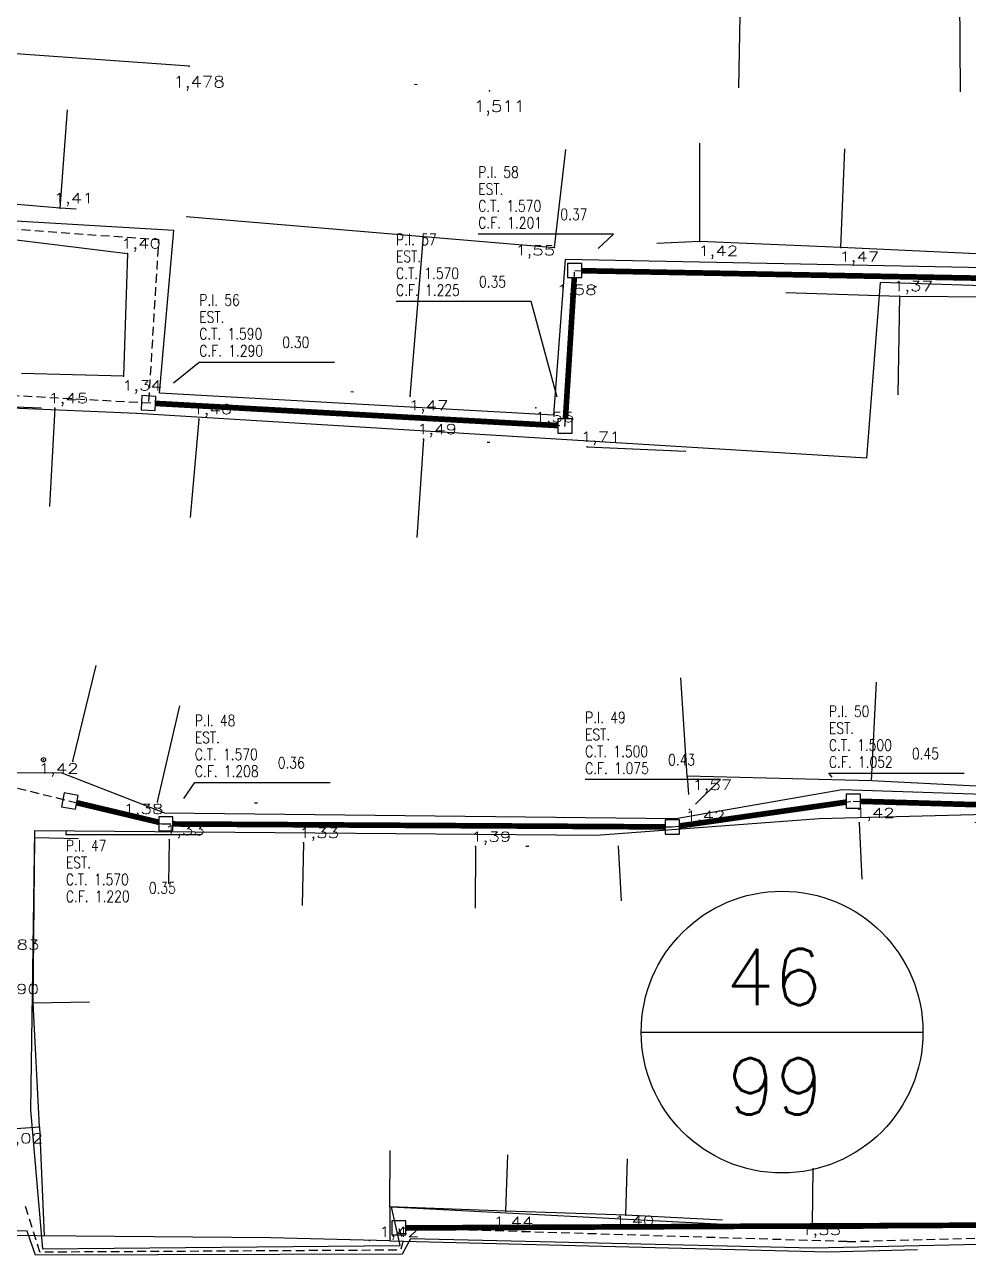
# Model space of a CAD drawing. Extents: x -160 to 364724, y -100 to 7353297.
# Drawn here: x 359219.43 to 359252.93, y 7352435.14 to 7352478.89 of the extents above; entities that cross this region are included whole.
import ezdxf
from ezdxf.enums import TextEntityAlignment as Align

# ---------------------------------------------------------------- set-up
doc = ezdxf.new("R2010")
doc.units = 0
doc.header["$LTSCALE"] = 5
for name, pattern in [('CENTER2', [1.125, 0.75, -0.125, 0.125, -0.125]), ('CONTINUO', [0]), ('DASHDOT2', [12.7, 6.35, -3.175, 0, -3.175]), ('HIDDEN2', [0.1875, 0.125, -0.0625])]:
    doc.linetypes.add(name, pattern=pattern)
for name, color, linetype in [('0-quadras', 6, 'Continuous'), ('_T-AP-PONTOS', 2, 'CONTINUO'), ('COTAS', 1, 'Continuous'), ('LT-COTAS', 7, 'CONTINUO'), ('LT-COTAS-W', 7, 'CONTINUO'), ('ortofoto', 7, 'Continuous'), ('P_Eixo', 1, 'CENTER2'), ('PONTOS-CAIXAS', 7, 'Continuous'), ('PS_PONTOS_IDENTIFICACAO_LIN', 7, 'Continuous'), ('PS_PONTOS_IDENTIFICACAO_TXT', 7, 'Continuous'), ('TEXTO', 7, 'Continuous'), ('TUBO_PVC', 1, 'Continuous')]:
    doc.layers.add(name, color=color, linetype=linetype)
doc.layers.add('LT-ALINHAMENTO-PREDIAL', color=4, linetype='DASHDOT2', lineweight=25)
doc.styles.add('ROMANS', font='ROMANS.shx', dxfattribs={"height": 2})
doc.styles.add('SABESP', font='ROMANS.shx', dxfattribs={"height": 2})
doc.styles.add('simplex', font='simplex.shx', dxfattribs={"width": 0.8})
doc.styles.get("Standard").update_dxf_attribs({"font": 'arial.ttf'})
picture_1 = doc.add_image_def('image1.tif', size_in_pixel=(14710, 13573))

# ---------------------------------------------------------------- blocks, each defined once
blk = doc.blocks.new('*U414', base_point=(359212.218, 7352416.238))
at = {"linetype": 'Continuous'}
blk.add_lwpolyline([(359211.968, 7352415.988), (359212.468, 7352415.988), (359212.468, 7352416.488), (359211.968, 7352416.488)], close=True, dxfattribs=at)
blk = doc.blocks.new('*U416', base_point=(359210.993, 7352430.028))
at = {"linetype": 'Continuous'}
blk.add_lwpolyline([(359210.743, 7352429.778), (359211.243, 7352429.778), (359211.243, 7352430.278), (359210.743, 7352430.278)], close=True, dxfattribs=at)
blk = doc.blocks.new('*U417', base_point=(359215.308, 7352443.094))
at = {"linetype": 'Continuous'}
blk.add_lwpolyline([(359215.058, 7352442.844), (359215.558, 7352442.844), (359215.558, 7352443.344), (359215.058, 7352443.344)], close=True, dxfattribs=at)
blk = doc.blocks.new('*U418', base_point=(359208.776, 7352432.429))
at = {"linetype": 'Continuous'}
blk.add_lwpolyline([(359208.526, 7352432.179), (359209.026, 7352432.179), (359209.026, 7352432.679), (359208.526, 7352432.679)], close=True, dxfattribs=at)
blk = doc.blocks.new('*U419', base_point=(359228.482, 7352431.09))
at = {"linetype": 'Continuous'}
blk.add_lwpolyline([(359228.232, 7352430.84), (359228.732, 7352430.84), (359228.732, 7352431.34), (359228.232, 7352431.34)], close=True, dxfattribs=at)
blk = doc.blocks.new('*U424', base_point=(359200.839, 7352434.636))
at = {"linetype": 'Continuous'}
blk.add_lwpolyline([(359200.589, 7352434.386), (359201.089, 7352434.386), (359201.089, 7352434.886), (359200.589, 7352434.886)], close=True, dxfattribs=at)
blk = doc.blocks.new('*U425', base_point=(359200.839, 7352434.636))
at = {"linetype": 'Continuous'}
blk.add_lwpolyline([(359200.589, 7352434.386), (359201.089, 7352434.386), (359201.089, 7352434.886), (359200.589, 7352434.886)], close=True, dxfattribs=at)
blk = doc.blocks.new('*U426', base_point=(359228.68, 7352456.935))
at = {"linetype": 'Continuous'}
blk.add_lwpolyline([(359228.43, 7352456.685), (359228.93, 7352456.685), (359228.93, 7352457.185), (359228.43, 7352457.185)], close=True, dxfattribs=at)
blk = doc.blocks.new('SIMB_PONTO')
at = {"color": 0}
blk.add_point((0, 0), dxfattribs=at)
for tag in ['COTA', 'PONTO', 'DESC']:
    blk.add_attdef(tag, (0, 0), '', height=1)
blk = doc.blocks.new('SIMB_BOLINHA')
at = {"color": 0, "linetype": 'Continuous'}
blk.add_circle((0, 0), 0.075, dxfattribs=at)
at = {"color": 0}
blk.add_point((0, 0), dxfattribs=at)
for tag in ['desc:', 'cota:', 'pto:']:
    blk.add_attdef(tag, (0, 0), '', height=1)

msp = doc.modelspace()

# ---------------------------------------------------------------- linework, layer by layer
at = {"layer": '0-quadras', "color": 5, "lineweight": 30, "ltscale": 0.3}
for points in [[(359272.185, 7352480.531), (359272.022, 7352469.893), (359238.619, 7352470.547), (359238.202, 7352465.027), (359224.221, 7352465.802), (359224.729, 7352471.583), (359204.713, 7352472.768), (359204.551, 7352478.613), (359212.394, 7352478.7), (359215.808, 7352503.108)], [(359271.535, 7352429.167), (359271.501, 7352436.002), (359247.434, 7352435.464), (359233.124, 7352435.796), (359232.832, 7352435.253), (359219.82, 7352435.214), (359219.528, 7352436.075), (359208.234, 7352436.115), (359208.658, 7352427.642)]]:
    msp.add_lwpolyline(points, dxfattribs=at)
for points in [[(359249.794, 7352469.738), (359249.314, 7352463.499), (359223.411, 7352465.086), (359208.424, 7352465.727), (359208.94, 7352458.859), (359211.912, 7352458.716), (359212.326, 7352452.386), (359220.754, 7352452.339), (359224.401, 7352450.915), (359242.547, 7352450.71), (359248.451, 7352451.748), (359271.731, 7352450.97), (359272.008, 7352469.011)], [(359257.234, 7352450.945), (359247.628, 7352450.707), (359239.724, 7352450.107), (359219.789, 7352450.278), (359219.644, 7352440.377), (359220.066, 7352435.44), (359232.765, 7352435.567), (359232.455, 7352436.933), (359247.425, 7352436.147), (359258.061, 7352436.293), (359271.476, 7352436.692), (359271.719, 7352450.2)]]:
    msp.add_lwpolyline(points, close=True, dxfattribs=at)
at = {"layer": 'COTAS', "ltscale": 4}
msp.add_line((359241.317, 7352443.127), (359251.317, 7352443.127), dxfattribs=at)
at = {"layer": 'COTAS'}
msp.add_circle((359246.317, 7352443.135), 5, dxfattribs=at)
at = {"layer": 'LT-ALINHAMENTO-PREDIAL', "color": 8, "flags": 128}
for points in [[(359273.708, 7352476.563), (359272.515, 7352476.636), (359272.568, 7352480.116), (359267.907, 7352480.519), (359252.607, 7352479.999), (359244.834, 7352480.149), (359236.085, 7352480.394), (359235.935, 7352476.539), (359225.275, 7352477.408), (359225.076, 7352480.534), (359225.335, 7352483.837), (359224.743, 7352483.885), (359224.71, 7352485.12), (359227.956, 7352484.789), (359237.068, 7352483.792)], [(359244.834, 7352480.149), (359244.767, 7352476.649)], [(359252.607, 7352479.999), (359252.632, 7352476.499)], [(359220.699, 7352472.376), (359220.96, 7352475.866)], [(359238.237, 7352470.98), (359238.638, 7352474.457)], [(359243.392, 7352471.185), (359243.394, 7352474.685)], [(359248.398, 7352470.981), (359248.54, 7352474.478)], [(359273.605, 7352470.214), (359266.426, 7352470.352), (359263.09, 7352470.546), (359258.286, 7352470.735), (359253.479, 7352470.743), (359248.398, 7352470.981), (359243.392, 7352471.185), (359238.237, 7352470.98), (359237.578, 7352465.282), (359233.112, 7352465.702), (359224.845, 7352466.297), (359225.167, 7352472.073), (359220.699, 7352472.376), (359211.221, 7352473.15), (359210.605, 7352472.204), (359216.589, 7352471.565), (359223.082, 7352470.765), (359222.941, 7352466.406), (359214.164, 7352466.645), (359207.31, 7352466.752), (359197.999, 7352467.059), (359197.947, 7352465.662), (359184.861, 7352465.871), (359184.916, 7352469.371)], [(359225.167, 7352472.073), (359238.237, 7352470.98)], [(359233.112, 7352465.702), (359233.586, 7352471.369)], [(359195.437, 7352457.751), (359202.291, 7352458.606), (359209.285, 7352458.946), (359208.905, 7352465.652), (359220.506, 7352465.277), (359225.616, 7352464.886), (359233.592, 7352464.179), (359239.401, 7352463.908), (359239.709, 7352469.579), (359250.487, 7352469.253), (359259.152, 7352469.179), (359272.47, 7352468.884)], [(359250.487, 7352469.253), (359250.42, 7352465.754)], [(359220.506, 7352465.277), (359220.316, 7352461.782)], [(359225.616, 7352464.886), (359225.307, 7352461.4)], [(359233.592, 7352464.179), (359233.356, 7352460.687)], [(359239.401, 7352463.908), (359242.897, 7352463.746)], [(359221.139, 7352452.747), (359221.975, 7352456.146)], [(359242.952, 7352452.216), (359242.722, 7352455.708)], [(359249.492, 7352452.054), (359249.668, 7352455.549)], [(359224.148, 7352451.307), (359224.947, 7352454.715)], [(359274.033, 7352451.04), (359255.035, 7352451.774), (359249.492, 7352452.054), (359242.952, 7352452.216), (359243.03, 7352451.032), (359224.148, 7352451.307), (359221.139, 7352452.747), (359217.573, 7352452.877), (359212.274, 7352452.617), (359212.338, 7352451.216), (359218.413, 7352451.348), (359218.694, 7352445.889), (359218.679, 7352444.314), (359218.969, 7352439.696), (359219.956, 7352439.769), (359219.738, 7352444.167), (359219.795, 7352450.035), (359224.565, 7352449.954), (359229.33, 7352449.855), (359235.441, 7352449.718), (359240.505, 7352449.742), (359249.053, 7352450.561), (359258.083, 7352450.598), (359267.171, 7352450.308), (359273.797, 7352450.118), (359273.876, 7352444.451), (359272.41, 7352444.417), (359272.482, 7352436.886), (359257.956, 7352436.612), (359247.395, 7352436.302), (359240.766, 7352436.633), (359236.507, 7352436.774), (359232.399, 7352436.93), (359232.397, 7352435.725), (359247.946, 7352435.336), (359271.638, 7352435.952)], [(359249.053, 7352450.561), (359249.153, 7352448.561)], [(359224.565, 7352449.954), (359224.539, 7352448.401)], [(359229.33, 7352449.855), (359229.284, 7352447.628)], [(359235.441, 7352449.718), (359235.421, 7352447.534)], [(359240.505, 7352449.742), (359240.603, 7352447.788)], [(359219.738, 7352444.167), (359221.738, 7352444.207)], [(359219.956, 7352439.769), (359220.126, 7352435.899)], [(359232.399, 7352436.93), (359232.403, 7352438.931)], [(359236.507, 7352436.774), (359236.578, 7352438.773)], [(359240.766, 7352436.633), (359240.832, 7352438.632)], [(359247.395, 7352436.302), (359247.415, 7352438.303)], [(359232.397, 7352435.725), (359228.177, 7352435.831)]]:
    msp.add_lwpolyline(points, dxfattribs=at)
at = {"layer": 'LT-ALINHAMENTO-PREDIAL', "color": 8, "ltscale": 3, "flags": 128}
for points in [[(359225.275, 7352477.408), (359213.116, 7352478.281), (359213.917, 7352484.865), (359225.319, 7352483.637)], [(359228.177, 7352435.831), (359208.949, 7352435.995), (359206.565, 7352436.015), (359206.475, 7352439.361)]]:
    msp.add_lwpolyline(points, dxfattribs=at)
at = {"layer": 'P_Eixo', "color": 1, "linetype": 'HIDDEN2', "ltscale": 0.5}
for p, q in [((359238.613, 7352464.644), (359238.957, 7352470.157)), ((359238.957, 7352470.157), (359277.604, 7352469.434)), ((359209.094, 7352466.281), (359238.613, 7352464.644)), ((359219.18, 7352451.793), (359224.305, 7352450.522)), ((359242.421, 7352450.414), (359248.845, 7352451.332)), ((359248.845, 7352451.332), (359277.801, 7352450.494)), ((359224.305, 7352450.522), (359242.421, 7352450.414)), ((359248.628, 7352435.698), (359277.723, 7352436.507))]:
    msp.add_line(p, q, dxfattribs=at)
at = {"layer": 'P_Eixo', "color": 1, "linetype": 'HIDDEN2', "ltscale": 0.5, "flags": 128}
for points in [[(359210.446, 7352472.259), (359224.187, 7352471.259), (359223.829, 7352465.458)], [(359248.628, 7352435.698), (359232.714, 7352436.184), (359232.872, 7352435.747), (359232.774, 7352435.397), (359219.975, 7352435.323), (359219.466, 7352436.946)]]:
    msp.add_lwpolyline(points, dxfattribs=at)
at = {"layer": 'PS_PONTOS_IDENTIFICACAO_LIN', "linetype": 'Continuous'}
for points in [[(359239.79, 7352470.941), (359240.333, 7352471.452), (359235.533, 7352471.452)], [(359238.336, 7352465.666), (359237.416, 7352469.061), (359232.616, 7352469.061)], [(359224.714, 7352466.171), (359225.632, 7352466.911), (359230.432, 7352466.911)], [(359243.24, 7352451.222), (359244.126, 7352452.096), (359239.326, 7352452.096)], [(359248.098, 7352452.183), (359247.979, 7352452.318), (359252.779, 7352452.318)], [(359225.08, 7352451.426), (359225.474, 7352451.99), (359230.274, 7352451.99)], [(359220.914, 7352450.289), (359220.897, 7352450.15), (359225.697, 7352450.15)]]:
    msp.add_lwpolyline(points, dxfattribs=at)
at = {"layer": 'TUBO_PVC', "const_width": 0.2}
for points in [[(359238.628, 7352464.894), (359238.942, 7352469.907)], [(359239.207, 7352470.153), (359275.456, 7352469.474)], [(359224.079, 7352465.444), (359238.363, 7352464.658)], [(359221.281, 7352451.274), (359224.196, 7352450.581)], [(359242.671, 7352450.45), (359248.595, 7352451.296)], [(359249.095, 7352451.324), (359275.69, 7352450.555)], [(359224.696, 7352450.52), (359242.171, 7352450.416)], [(359232.964, 7352436.185), (359272.808, 7352436.376)]]:
    msp.add_lwpolyline(points, dxfattribs=at)

# ---------------------------------------------------------------- block references
at = {"layer": '_T-AP-PONTOS', "color": 7}
msp.add_blockref('SIMB_BOLINHA', (359220.104, 7352452.799), dxfattribs=at)
at = {"layer": 'LT-COTAS'}
ref = msp.add_blockref('SIMB_PONTO', (359220.699, 7352472.376), dxfattribs=at)
ref.add_attrib('COTA', '1,41 ', dxfattribs={"layer": '0', "color": 8, "height": 0.35, "style": 'simplex', "width": 1.296296, "flags": 8}).set_placement((359220.463, 7352472.554, -1.801), (359222.213, 7352472.554, -1.801), align=Align.FIT)
for p in [(359220.699, 7352472.376), (359238.237, 7352470.98), (359243.392, 7352471.185), (359248.398, 7352470.981), (359223.082, 7352470.765), (359239.709, 7352469.579), (359250.487, 7352469.253), (359222.941, 7352466.406), (359233.112, 7352465.702), (359220.506, 7352465.277), (359237.578, 7352465.282), (359225.616, 7352464.886), (359233.592, 7352464.179), (359239.401, 7352463.908), (359221.139, 7352452.747), (359242.952, 7352452.216), (359224.148, 7352451.307), (359243.03, 7352451.032), (359249.053, 7352450.561), (359224.565, 7352449.954), (359229.33, 7352449.855), (359235.441, 7352449.718), (359236.507, 7352436.774), (359240.766, 7352436.633), (359247.395, 7352436.302), (359231.676, 7352435.743)]:
    msp.add_blockref('SIMB_PONTO', p, dxfattribs=at)
ref = msp.add_blockref('SIMB_PONTO', (359223.082, 7352470.765), dxfattribs=at)
ref.add_attrib('COTA', '1,40 ', dxfattribs={"layer": '0', "color": 8, "height": 0.35, "style": 'simplex', "width": 1.235294, "flags": 8}).set_placement((359222.846, 7352470.943, -1.801), (359224.596, 7352470.943, -1.801), align=Align.FIT)
ref = msp.add_blockref('SIMB_PONTO', (359238.237, 7352470.98), dxfattribs=at)
ref.add_attrib('COTA', '1,55 ', dxfattribs={"layer": '0', "color": 8, "height": 0.35, "style": 'simplex', "width": 1.235294, "flags": 8}).set_placement((359236.84, 7352470.701, -1.666), (359238.59, 7352470.701, -1.666), align=Align.FIT)
ref = msp.add_blockref('SIMB_PONTO', (359243.392, 7352471.185), dxfattribs=at)
ref.add_attrib('COTA', '1,42 ', dxfattribs={"layer": '0', "color": 8, "height": 0.35, "style": 'simplex', "width": 1.235294, "flags": 8}).set_placement((359243.336, 7352470.683, -1.666), (359245.086, 7352470.683, -1.666), align=Align.FIT)
ref = msp.add_blockref('SIMB_PONTO', (359248.398, 7352470.981), dxfattribs=at)
ref.add_attrib('COTA', '1,47 ', dxfattribs={"layer": '0', "color": 8, "height": 0.35, "style": 'simplex', "width": 1.235294, "flags": 8}).set_placement((359248.342, 7352470.479, -1.666), (359250.092, 7352470.479, -1.666), align=Align.FIT)
ref = msp.add_blockref('SIMB_PONTO', (359239.709, 7352469.579), dxfattribs=at)
ref.add_attrib('COTA', '1,58 ', dxfattribs={"layer": '0', "color": 8, "height": 0.35, "style": 'simplex', "width": 1.235294, "flags": 8}).set_placement((359238.312, 7352469.301, -1.666), (359240.062, 7352469.301, -1.666), align=Align.FIT)
ref = msp.add_blockref('SIMB_PONTO', (359250.487, 7352469.253), dxfattribs=at)
ref.add_attrib('COTA', '1,37 ', dxfattribs={"layer": '0', "color": 8, "height": 0.35, "style": 'simplex', "width": 1.235294, "flags": 8}).set_placement((359250.251, 7352469.431, -1.801), (359252.001, 7352469.431, -1.801), align=Align.FIT)
ref = msp.add_blockref('SIMB_PONTO', (359222.941, 7352466.406), dxfattribs=at)
ref.add_attrib('COTA', '1,34 ', dxfattribs={"layer": '0', "color": 8, "height": 0.35, "style": 'simplex', "width": 1.235294, "flags": 8}).set_placement((359222.885, 7352465.904, -1.666), (359224.635, 7352465.904, -1.666), align=Align.FIT)
ref = msp.add_blockref('SIMB_PONTO', (359220.506, 7352465.277), dxfattribs=at)
ref.add_attrib('COTA', '1,45 ', dxfattribs={"layer": '0', "color": 8, "height": 0.35, "style": 'simplex', "width": 1.235294, "flags": 8}).set_placement((359220.27, 7352465.455, -1.801), (359222.02, 7352465.455, -1.801), align=Align.FIT)
ref = msp.add_blockref('SIMB_PONTO', (359233.112, 7352465.702), dxfattribs=at)
ref.add_attrib('COTA', '1,47 ', dxfattribs={"layer": '0', "color": 8, "height": 0.35, "style": 'simplex', "width": 1.235294, "flags": 8}).set_placement((359233.056, 7352465.2, -1.666), (359234.806, 7352465.2, -1.666), align=Align.FIT)
ref = msp.add_blockref('SIMB_PONTO', (359225.616, 7352464.886), dxfattribs=at)
ref.add_attrib('COTA', '1,40 ', dxfattribs={"layer": '0', "color": 8, "height": 0.35, "style": 'simplex', "width": 1.235294, "flags": 8}).set_placement((359225.38, 7352465.064, -1.801), (359227.13, 7352465.064, -1.801), align=Align.FIT)
ref = msp.add_blockref('SIMB_PONTO', (359237.578, 7352465.282), dxfattribs=at)
ref.add_attrib('COTA', '1,55 ', dxfattribs={"layer": '0', "color": 8, "height": 0.35, "style": 'simplex', "width": 1.235294, "flags": 8}).set_placement((359237.522, 7352464.78, -1.666), (359239.272, 7352464.78, -1.666), align=Align.FIT)
ref = msp.add_blockref('SIMB_PONTO', (359233.592, 7352464.179), dxfattribs=at)
ref.add_attrib('COTA', '1,49 ', dxfattribs={"layer": '0', "color": 8, "height": 0.35, "style": 'simplex', "width": 1.235294, "flags": 8}).set_placement((359233.356, 7352464.357, -1.801), (359235.106, 7352464.357, -1.801), align=Align.FIT)
ref = msp.add_blockref('SIMB_PONTO', (359239.401, 7352463.908), dxfattribs=at)
ref.add_attrib('COTA', '1,71 ', dxfattribs={"layer": '0', "color": 8, "height": 0.35, "style": 'simplex', "width": 1.296296, "flags": 8}).set_placement((359239.165, 7352464.086, -1.801), (359240.915, 7352464.086, -1.801), align=Align.FIT)
ref = msp.add_blockref('SIMB_PONTO', (359221.139, 7352452.747), dxfattribs=at)
ref.add_attrib('COTA', '1,42 ', dxfattribs={"layer": '0', "color": 8, "height": 0.35, "style": 'simplex', "width": 1.235294, "flags": 8}).set_placement((359219.928, 7352452.316, -1.597), (359221.678, 7352452.316, -1.597), align=Align.FIT)
ref = msp.add_blockref('SIMB_PONTO', (359242.952, 7352452.216), dxfattribs=at)
ref.add_attrib('COTA', '1,57 ', dxfattribs={"layer": '0', "color": 8, "height": 0.35, "style": 'simplex', "width": 1.235294, "flags": 8}).set_placement((359243.125, 7352451.732, -1.666), (359244.875, 7352451.732, -1.666), align=Align.FIT)
ref = msp.add_blockref('SIMB_PONTO', (359224.148, 7352451.307), dxfattribs=at)
ref.add_attrib('COTA', '1,38 ', dxfattribs={"layer": '0', "color": 8, "height": 0.35, "style": 'simplex', "width": 1.235294, "flags": 8}).set_placement((359222.938, 7352450.876, -1.597), (359224.688, 7352450.876, -1.597), align=Align.FIT)
ref = msp.add_blockref('SIMB_PONTO', (359243.03, 7352451.032), dxfattribs=at)
ref.add_attrib('COTA', '1,42 ', dxfattribs={"layer": '0', "color": 8, "height": 0.35, "style": 'simplex', "width": 1.235294, "flags": 8}).set_placement((359242.879, 7352450.635, -1.666), (359244.629, 7352450.635, -1.666), align=Align.FIT)
ref = msp.add_blockref('SIMB_PONTO', (359249.053, 7352450.561), dxfattribs=at)
ref.add_attrib('COTA', '1,42 ', dxfattribs={"layer": '0', "color": 8, "height": 0.35, "style": 'simplex', "width": 1.235294, "flags": 8}).set_placement((359248.894, 7352450.734, -1.597), (359250.644, 7352450.734, -1.597), align=Align.FIT)
ref = msp.add_blockref('SIMB_PONTO', (359224.565, 7352449.954), dxfattribs=at)
ref.add_attrib('COTA', '1,33 ', dxfattribs={"layer": '0', "color": 8, "height": 0.35, "style": 'simplex', "width": 1.235294, "flags": 8}).set_placement((359224.406, 7352450.127, -1.597), (359226.156, 7352450.127, -1.597), align=Align.FIT)
ref = msp.add_blockref('SIMB_PONTO', (359229.33, 7352449.855), dxfattribs=at)
ref.add_attrib('COTA', '1,33 ', dxfattribs={"layer": '0', "color": 8, "height": 0.35, "style": 'simplex', "width": 1.235294, "flags": 8}).set_placement((359229.171, 7352450.028, -1.597), (359230.921, 7352450.028, -1.597), align=Align.FIT)
ref = msp.add_blockref('SIMB_PONTO', (359235.441, 7352449.718), dxfattribs=at)
ref.add_attrib('COTA', '1,39 ', dxfattribs={"layer": '0', "color": 8, "height": 0.35, "style": 'simplex', "width": 1.235294, "flags": 8}).set_placement((359235.282, 7352449.892, -1.597), (359237.032, 7352449.892, -1.597), align=Align.FIT)
ref = msp.add_blockref('SIMB_PONTO', (359218.694, 7352445.889), dxfattribs=at)
ref.add_attrib('COTA', '1,83 ', dxfattribs={"layer": '0', "color": 8, "height": 0.35, "style": 'simplex', "width": 1.235294, "flags": 8}).set_placement((359218.535, 7352446.063, -1.597), (359220.285, 7352446.063, -1.597), align=Align.FIT)
ref = msp.add_blockref('SIMB_PONTO', (359218.679, 7352444.314), dxfattribs=at)
ref.add_attrib('COTA', '1,90 ', dxfattribs={"layer": '0', "color": 8, "height": 0.35, "style": 'simplex', "width": 1.235294, "flags": 8}).set_placement((359218.52, 7352444.487, -1.597), (359220.27, 7352444.487, -1.597), align=Align.FIT)
ref = msp.add_blockref('SIMB_PONTO', (359218.969, 7352439.696), dxfattribs=at)
ref.add_attrib('COTA', '2,02 ', dxfattribs={"layer": '0', "color": 8, "height": 0.35, "style": 'simplex', "width": 1.179775, "flags": 8}).set_placement((359218.666, 7352439.19, -1.597), (359220.416, 7352439.19, -1.597), align=Align.FIT)
ref = msp.add_blockref('SIMB_PONTO', (359236.507, 7352436.774), dxfattribs=at)
ref.add_attrib('COTA', '1,44 ', dxfattribs={"layer": '0', "color": 8, "height": 0.35, "style": 'simplex', "width": 1.235294, "flags": 8}).set_placement((359236.068, 7352436.231, -1.633), (359237.818, 7352436.231, -1.633), align=Align.FIT)
ref = msp.add_blockref('SIMB_PONTO', (359240.766, 7352436.633), dxfattribs=at)
ref.add_attrib('COTA', '1,40 ', dxfattribs={"layer": '0', "color": 8, "height": 0.35, "style": 'simplex', "width": 1.235294, "flags": 8}).set_placement((359240.357, 7352436.267, -1.633), (359242.107, 7352436.267, -1.633), align=Align.FIT)
ref = msp.add_blockref('SIMB_PONTO', (359231.676, 7352435.743), dxfattribs=at)
ref.add_attrib('COTA', '1,42 ', dxfattribs={"layer": '0', "color": 8, "height": 0.35, "style": 'simplex', "width": 1.235294, "flags": 8}).set_placement((359232.009, 7352435.874, -1.597), (359233.759, 7352435.874, -1.597), align=Align.FIT)
ref = msp.add_blockref('SIMB_PONTO', (359247.395, 7352436.302), dxfattribs=at)
ref.add_attrib('COTA', '1,53 ', dxfattribs={"layer": '0', "color": 8, "height": 0.35, "style": 'simplex', "width": 1.235294, "flags": 8}).set_placement((359246.987, 7352435.936, -1.633), (359248.737, 7352435.936, -1.633), align=Align.FIT)
at = {"layer": 'LT-COTAS-W', "color": 3}
ref = msp.add_blockref('SIMB_PONTO', (359225.275, 7352477.409, 1.478), dxfattribs=at)
ref.add_attrib('COTA', '1,478', dxfattribs={"layer": '0', "color": 8, "height": 0.4, "style": 'simplex', "width": 1.197656, "flags": 8}).set_placement((359224.712, 7352476.659), (359226.537, 7352476.659), align=Align.FIT)
for p in [(359225.275, 7352477.409, 1.478), (359235.935, 7352476.539, 1.511)]:
    msp.add_blockref('SIMB_PONTO', p, dxfattribs=at)
ref = msp.add_blockref('SIMB_PONTO', (359235.935, 7352476.539, 1.511), dxfattribs=at)
ref.add_attrib('COTA', '1,511', dxfattribs={"layer": '0', "color": 8, "height": 0.4, "style": 'simplex', "width": 1.430037, "flags": 8}).set_placement((359235.373, 7352475.789), (359237.198, 7352475.789), align=Align.FIT)
at = {"layer": 'PONTOS-CAIXAS'}
for name, p in [('*U426', (359238.957, 7352470.157)), ('*U425', (359238.613, 7352464.644)), ('*U419', (359248.845, 7352451.332)), ('*U418', (359242.421, 7352450.414)), ('*U414', (359232.714, 7352436.184))]:
    msp.add_blockref(name, p, dxfattribs=at)
for name, p, rotation in [('*U424', (359223.829, 7352465.458), 356.8671203608204), ('*U416', (359221.038, 7352451.332), 79.38034472384487), ('*U417', (359224.446, 7352450.521), 90)]:
    msp.add_blockref(name, p, dxfattribs=dict(at, rotation=rotation))

# ---------------------------------------------------------------- texts
at = {"layer": 'PS_PONTOS_IDENTIFICACAO_TXT', "style": 'ROMANS', "width": 0.8}
for s, p in [('P.I. 58', (359235.533, 7352473.452)), ('EST. ', (359235.533, 7352472.852)), ('C.T. 1.570', (359235.533, 7352472.252)), ('0.37', (359238.447, 7352471.952)), ('C.F. 1.201', (359235.533, 7352471.652)), ('P.I. 57', (359232.616, 7352471.061)), ('EST. ', (359232.616, 7352470.461)), ('C.T. 1.570', (359232.616, 7352469.861)), ('C.F. 1.225', (359232.616, 7352469.261)), ('0.35', (359235.561, 7352469.561)), ('P.I. 56', (359225.632, 7352468.911)), ('EST. ', (359225.632, 7352468.311)), ('C.T. 1.590', (359225.632, 7352467.711)), ('C.F. 1.290', (359225.632, 7352467.111)), ('0.30', (359228.577, 7352467.411)), ('P.I. 50', (359247.979, 7352454.318)), ('P.I. 48', (359225.474, 7352453.99)), ('P.I. 49', (359239.326, 7352454.096)), ('EST. ', (359239.326, 7352453.496)), ('EST. ', (359247.979, 7352453.718)), ('EST. ', (359225.474, 7352453.39)), ('C.T. 1.500', (359247.979, 7352453.118)), ('C.T. 1.570', (359225.474, 7352452.79)), ('C.T. 1.500', (359239.326, 7352452.896)), ('0.43', (359242.271, 7352452.596)), ('0.45', (359250.924, 7352452.818)), ('C.F. 1.208', (359225.474, 7352452.19)), ('0.36', (359228.419, 7352452.49)), ('C.F. 1.075', (359239.326, 7352452.296)), ('C.F. 1.052', (359247.979, 7352452.518)), ('P.I. 47', (359220.897, 7352449.55)), ('EST. ', (359220.897, 7352448.95)), ('C.T. 1.570', (359220.897, 7352448.35)), ('C.F. 1.220', (359220.897, 7352447.75)), ('0.35', (359223.842, 7352448.05))]:
    msp.add_text(s, height=0.4, dxfattribs=at).set_placement(p)
at = {"layer": 'TEXTO', "style": 'SABESP'}
for s, p in [('46', (359246.027, 7352444.094)), ('99', (359246.086, 7352440.206))]:
    msp.add_text(s, height=2, dxfattribs=at).set_placement(p, align=Align.CENTER)

# ---------------------------------------------------------------- pictures from other files: only their frames are drawn
image = msp.add_image(picture_1, insert=(359073.892, 7352258.636), size_in_units=(734.398, 677.634), dxfattribs=dict(fade=70))
image.dxf.flags = 14
at = {"layer": 'ortofoto'}
image = msp.add_image(picture_1, insert=(359073.892, 7352258.636), size_in_units=(734.398, 677.634), dxfattribs=dict(at, fade=29))
image.dxf.flags = 14

doc.saveas('drawing.dxf')
